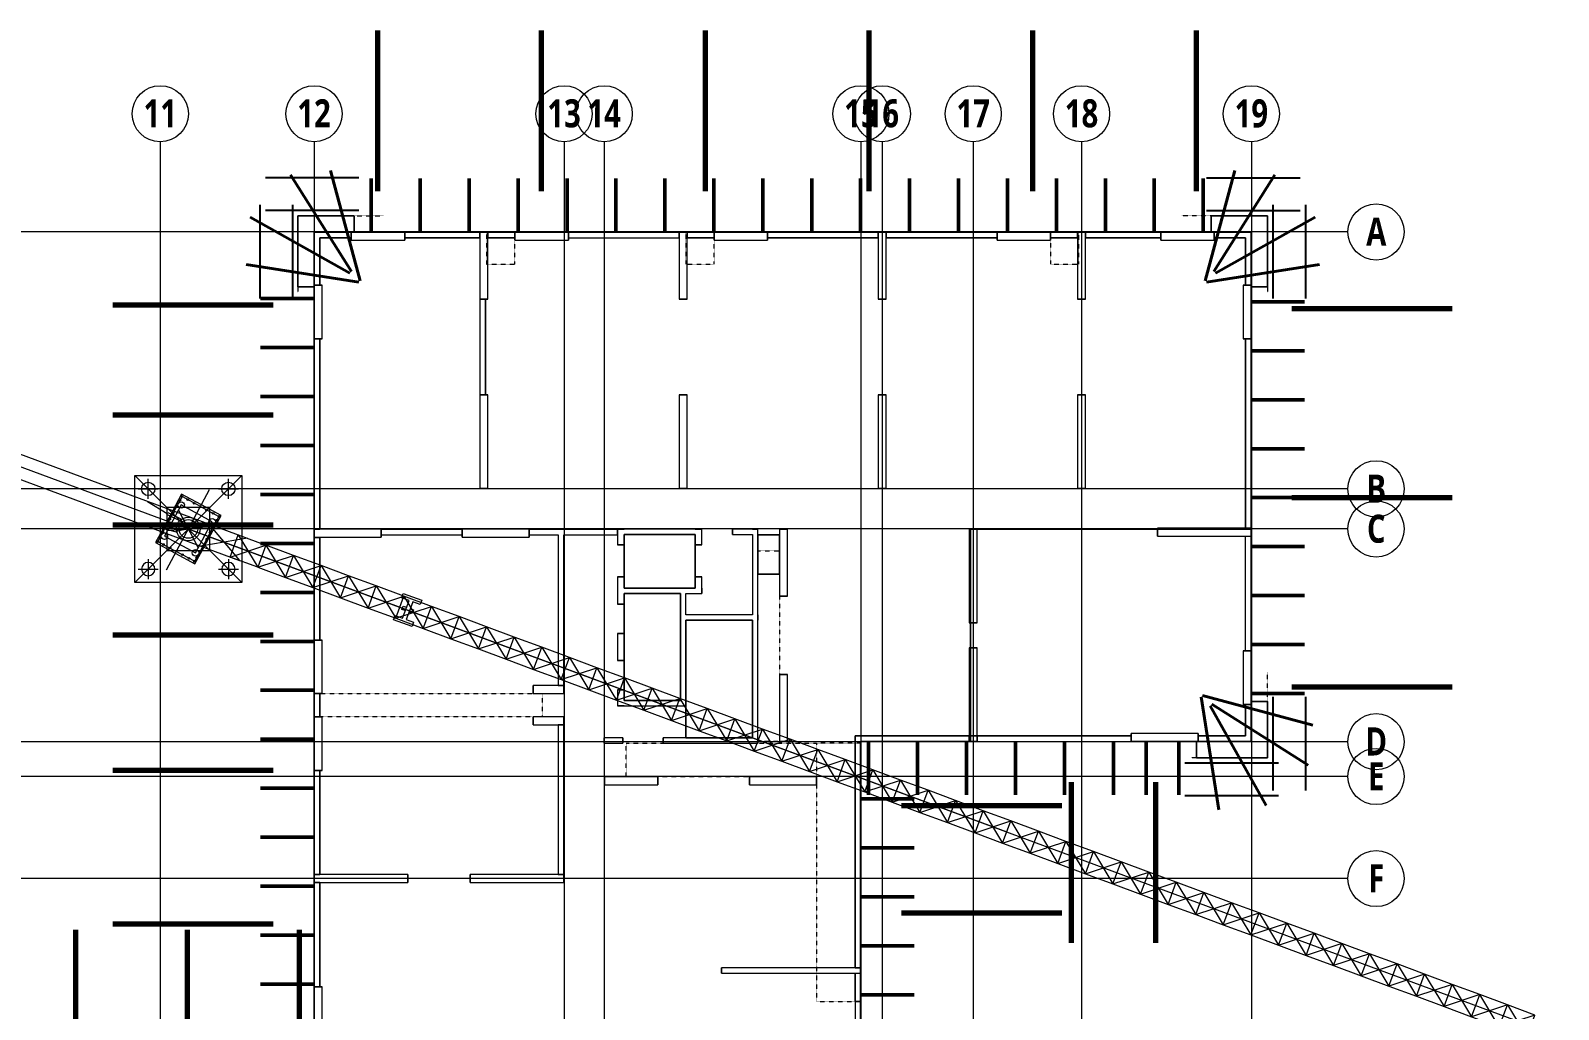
# Model space of a CAD drawing. Header units: millimetres. Extents: x -41779 to 122129, y -6962 to 59838.
# Drawn here: x 27333 to 84466, y 22826 to 59406 of the extents above; entities that cross this region are included whole.
import ezdxf

# ---------------------------------------------------------------- set-up
doc = ezdxf.new("R2010")
doc.units = ezdxf.units.MM
doc.linetypes.add('Dash', pattern=[6.35, 3.175, -3.175])
doc.linetypes.add('Grid Line', pattern=[10, 8, -1, 0, -1])
for name, color, linetype, lineweight in [('10-NR-Text', 4, 'Continuous', 5), ('A-DETL', 90, 'Continuous', 5), ('A-DETL-HDLN', 90, 'Dash', 5), ('A-FLOR', 192, 'Continuous', 5), ('A-WALL', 113, 'Continuous', 15), ('kp1', 215, 'Continuous', 15), ('S-BEAM', 12, 'Continuous', 15), ('S-GRID', 1, 'Continuous', 5), ('S-GRID-IDEN', 1, 'Continuous', 9), ('Site Planning 180317_dwg', 8, 'Continuous', 5), ('VATLIEU', 32, 'Continuous', 13)]:
    doc.layers.add(name, color=color, linetype=linetype, lineweight=lineweight)
doc.styles.add('Roboto_B', font='Roboto-Bold.ttf', dxfattribs={"width": 0.8, "height": 1050})

# ---------------------------------------------------------------- blocks, each defined once
blk = doc.blocks.new('BMS-SUPPER STRUCTURE_180317_rvt-1-Level 2 -  I120')
at = {"layer": 'A-FLOR', "color": 9}
for p, q in [((37333, 49831), (37333, 52481)), ((37333, 52481), (39433, 52481)), ((39433, 52481), (39433, 51871)), ((71483, 51871), (71483, 52481)), ((71483, 52481), (73583, 52481)), ((73583, 52481), (73583, 49831)), ((37943, 49891), (37943, 51871)), ((37943, 51871), (39323, 51871)), ((37943, 49891), (37943, 51871)), ((37943, 51871), (39323, 51871)), ((39323, 51871), (41323, 51871)), ((39433, 51871), (39323, 51871)), ((39323, 51871), (39433, 51871)), ((41323, 51871), (44133, 51871)), ((44133, 51871), (44433, 51871)), ((44433, 51871), (45443, 51871)), ((45443, 51871), (47443, 51871)), ((47443, 51871), (51583, 51871)), ((51583, 51871), (51883, 51871)), ((51883, 51871), (52893, 51871)), ((52893, 51871), (54893, 51871)), ((54893, 51871), (59033, 51871)), ((59033, 51871), (59333, 51871)), ((59333, 51871), (63473, 51871)), ((63473, 51871), (65473, 51871)), ((65473, 51871), (66483, 51871)), ((66483, 51871), (66783, 51871)), ((66783, 51871), (69593, 51871)), ((69593, 51871), (71593, 51871)), ((71593, 51871), (71483, 51871)), ((71483, 51871), (71593, 51871)), ((71593, 51871), (72973, 51871)), ((71593, 51871), (72973, 51871)), ((72973, 51871), (72973, 49891)), ((72973, 51871), (72973, 49891)), ((37943, 49831), (37333, 49831)), ((37943, 47891), (37943, 49891)), ((37943, 49891), (37943, 49831)), ((37943, 49831), (37943, 49891)), ((72973, 49891), (72973, 47891)), ((72973, 49831), (72973, 49891)), ((72973, 49891), (72973, 49831)), ((73583, 49831), (72973, 49831)), ((37943, 40771), (37943, 47891)), ((72973, 47891), (72973, 40816)), ((37943, 40471), (37943, 40771)), ((49533, 40571), (49533, 40191)), ((52183, 40571), (49533, 40571)), ((52183, 40191), (52183, 40571)), ((62733, 40771), (62478, 40771)), ((62478, 40771), (62478, 37271)), ((62478, 40771), (62733, 40771)), ((62478, 37271), (62478, 40771)), ((69473, 40771), (62733, 40771)), ((62733, 40771), (69473, 40771)), ((72973, 40771), (69473, 40771)), ((69473, 40771), (72973, 40771)), ((72973, 40816), (72973, 40771)), ((72973, 40771), (72973, 40516)), ((37943, 40458), (37943, 40471)), ((37943, 36626), (37943, 40458)), ((49533, 40191), (49533, 38991)), ((52183, 38991), (52183, 40191)), ((55343, 40561), (54533, 40561)), ((54533, 40561), (54533, 39091)), ((55343, 39091), (55343, 40561)), ((72973, 40516), (72973, 36221)), ((49533, 38991), (49533, 38571)), ((52183, 38571), (52183, 38991)), ((54533, 39091), (55343, 39091)), ((49533, 38571), (52183, 38571)), ((51633, 38371), (49533, 38371)), ((49533, 38371), (49533, 37971)), ((51633, 34371), (51633, 38371)), ((49533, 37971), (49533, 36871)), ((51833, 37371), (51833, 34171)), ((54333, 37371), (51833, 37371)), ((54333, 32971), (54333, 37371)), ((62478, 37271), (62478, 36341)), ((62478, 36341), (62478, 37271)), ((37943, 34626), (37943, 36626)), ((49533, 36871), (49533, 35871)), ((62478, 36341), (62478, 33051)), ((62478, 33051), (62478, 36341)), ((72973, 36221), (72973, 34331)), ((49533, 35871), (49533, 34771)), ((37943, 33756), (37943, 34626)), ((49533, 34771), (49533, 34371)), ((49533, 34371), (51633, 34371)), ((72973, 34221), (72973, 34331)), ((72973, 34331), (73583, 34331)), ((72973, 34331), (72973, 34221)), ((72973, 34331), (72973, 34221)), ((73583, 34331), (73583, 32231)), ((37943, 31756), (37943, 33756)), ((51833, 34171), (51833, 32971)), ((72763, 34221), (72763, 33051)), ((72973, 32841), (72973, 34221)), ((72973, 34221), (72973, 32841)), ((51833, 32971), (54333, 32971)), ((62433, 32841), (58373, 32841)), ((58373, 32841), (58373, 24386)), ((62478, 32841), (62433, 32841)), ((62478, 33051), (62478, 32841)), ((62733, 33051), (62478, 33051)), ((68493, 33051), (62733, 33051)), ((70933, 32841), (68493, 32841)), ((70933, 32231), (70933, 32841)), ((70993, 32841), (70933, 32841)), ((72763, 33051), (70993, 33051)), ((70993, 32841), (72973, 32841)), ((72973, 32841), (70993, 32841)), ((73583, 32231), (70933, 32231)), ((37943, 27866), (37943, 31756)), ((37943, 27566), (37943, 27866)), ((37943, 23676), (37943, 27566)), ((58373, 24386), (58373, 24176)), ((58373, 24176), (58373, 23121)), ((37943, 21676), (37943, 23676)), ((58373, 23121), (58373, 21121))]:
    blk.add_line(p, q, dxfattribs=at)
at = {"layer": 'A-FLOR', "color": 55}
for p, q in [((39433, 52481), (37333, 52481)), ((37333, 52481), (37333, 49831)), ((39433, 51871), (39433, 52481)), ((73583, 52481), (71483, 52481)), ((71483, 52481), (71483, 51871)), ((73583, 49831), (73583, 52481)), ((39323, 51871), (37943, 51871)), ((37943, 51871), (37943, 49891)), ((44133, 51871), (41323, 51871)), ((45443, 51871), (44433, 51871)), ((51583, 51871), (47443, 51871)), ((52893, 51871), (51883, 51871)), ((59033, 51871), (54893, 51871)), ((63473, 51871), (59333, 51871)), ((66483, 51871), (65473, 51871)), ((69593, 51871), (66783, 51871)), ((72973, 51871), (71593, 51871)), ((72973, 49891), (72973, 51871)), ((37333, 49831), (37943, 49831)), ((72973, 49831), (73583, 49831)), ((37943, 47891), (37943, 40771)), ((72973, 40816), (72973, 47891)), ((62733, 40771), (69473, 40771)), ((69473, 40771), (62733, 40771)), ((37943, 40471), (37943, 36626)), ((49533, 38991), (49533, 40191)), ((52183, 40191), (52183, 38991)), ((54533, 40561), (55343, 40561)), ((72973, 36221), (72973, 40516)), ((55343, 39091), (54533, 39091)), ((49533, 36871), (49533, 37971)), ((62478, 36341), (62478, 37271)), ((62478, 37271), (62478, 36341)), ((49533, 34771), (49533, 35871)), ((37943, 34626), (37943, 33756)), ((73583, 34331), (72973, 34331)), ((73583, 32231), (73583, 34331)), ((51833, 32971), (51833, 34171)), ((72763, 33051), (72763, 34221)), ((58373, 24386), (58373, 32841)), ((58373, 32841), (62433, 32841)), ((62733, 33051), (68493, 33051)), ((70933, 32841), (70933, 32231)), ((70993, 33051), (72763, 33051)), ((70933, 32231), (73583, 32231)), ((37943, 31756), (37943, 27866)), ((37943, 27566), (37943, 23676)), ((58373, 23121), (58373, 24176))]:
    blk.add_line(p, q, dxfattribs=at)
at = {"layer": 'A-FLOR', "color": 50}
for p, q in [((39323, 51871), (37943, 51871)), ((37943, 51871), (37943, 49891)), ((72973, 51871), (71593, 51871)), ((72973, 49891), (72973, 51871)), ((72973, 34221), (72763, 34221)), ((68493, 32841), (68493, 33051)), ((70933, 32841), (70993, 32841)), ((70993, 32841), (70933, 32841)), ((70993, 33051), (70993, 32841))]:
    blk.add_line(p, q, dxfattribs=at)
at = {"layer": 'A-FLOR', "color": 43}
for p, q in [((41323, 51871), (39323, 51871)), ((44433, 51871), (44133, 51871)), ((47443, 51871), (45443, 51871)), ((51883, 51871), (51583, 51871)), ((54893, 51871), (52893, 51871)), ((59333, 51871), (59033, 51871)), ((65473, 51871), (63473, 51871)), ((66783, 51871), (66483, 51871)), ((71593, 51871), (69593, 51871)), ((37943, 49891), (37943, 47891)), ((72973, 47891), (72973, 49891)), ((37943, 40771), (37943, 40471)), ((49533, 40571), (52183, 40571)), ((49533, 40191), (49533, 40571)), ((52183, 40571), (52183, 40191)), ((62478, 37271), (62478, 40771)), ((62478, 40771), (62733, 40771)), ((62733, 40771), (62478, 40771)), ((62478, 40771), (62478, 37271)), ((69473, 40771), (72973, 40771)), ((72973, 40771), (69473, 40771)), ((72973, 40771), (72973, 40816)), ((72973, 40516), (72973, 40771)), ((54533, 39091), (54533, 40561)), ((55343, 40561), (55343, 39091)), ((49533, 38571), (49533, 38991)), ((52183, 38991), (52183, 38571)), ((52183, 38571), (49533, 38571)), ((49533, 37971), (49533, 38371)), ((49533, 38371), (51633, 38371)), ((51633, 38371), (51633, 34371)), ((51833, 37371), (54333, 37371)), ((51833, 34171), (51833, 37371)), ((54333, 37371), (54333, 32971)), ((37943, 36626), (37943, 34626)), ((49533, 35871), (49533, 36871)), ((62478, 32841), (62478, 36341)), ((62478, 36341), (62478, 33051)), ((72973, 34221), (72973, 36221)), ((49533, 34371), (49533, 34771)), ((51633, 34371), (49533, 34371)), ((37943, 33756), (37943, 31756)), ((72763, 34221), (72973, 34221)), ((54333, 32971), (51833, 32971)), ((62433, 32841), (62478, 32841)), ((62478, 33051), (62733, 33051)), ((68493, 33051), (68493, 32841)), ((68493, 32841), (70993, 32841)), ((70993, 32841), (70993, 33051)), ((37943, 27866), (37943, 27566)), ((58373, 24176), (58373, 24386)), ((37943, 23676), (37943, 21676)), ((58373, 21121), (58373, 23121))]:
    blk.add_line(p, q, dxfattribs=at)
at = {"layer": 'A-WALL', "color": 8, "lineweight": 18}
for p, q in [((41323, 51871), (39323, 51871)), ((39323, 51871), (39323, 51571)), ((39323, 51571), (41323, 51571)), ((41323, 51571), (41323, 51871)), ((44433, 51871), (44133, 51871)), ((44133, 51871), (44133, 49371)), ((44433, 49371), (44433, 51871)), ((47443, 51871), (45443, 51871)), ((45443, 51871), (45443, 51571)), ((45443, 51571), (47443, 51571)), ((47443, 51571), (47443, 51871)), ((51883, 51871), (51583, 51871)), ((51583, 51871), (51583, 49371)), ((51883, 49371), (51883, 51871)), ((54893, 51871), (52893, 51871)), ((52893, 51871), (52893, 51571)), ((52893, 51571), (54893, 51571)), ((54893, 51571), (54893, 51871)), ((59333, 51871), (59033, 51871)), ((59033, 51871), (59033, 49371)), ((59333, 49371), (59333, 51871)), ((65473, 51871), (63473, 51871)), ((63473, 51871), (63473, 51571)), ((63473, 51571), (65473, 51571)), ((65473, 51571), (65473, 51871)), ((66783, 51871), (66483, 51871)), ((66483, 51871), (66483, 49371)), ((66783, 49371), (66783, 51871)), ((71593, 51871), (69593, 51871)), ((69593, 51871), (69593, 51571)), ((69593, 51571), (71593, 51571)), ((71593, 51571), (71593, 51871)), ((38243, 49891), (37943, 49891)), ((37943, 49891), (37943, 47891)), ((38243, 47891), (38243, 49891)), ((72673, 49891), (72673, 47891)), ((72973, 49891), (72673, 49891)), ((72973, 47891), (72973, 49891)), ((44133, 49371), (44433, 49371)), ((51583, 49371), (51883, 49371)), ((59033, 49371), (59333, 49371)), ((66483, 49371), (66783, 49371)), ((37943, 47891), (38243, 47891)), ((72673, 47891), (72973, 47891)), ((44433, 45791), (44133, 45791)), ((44133, 45791), (44133, 42291)), ((44433, 42291), (44433, 45791)), ((51883, 45791), (51583, 45791)), ((51583, 45791), (51583, 42291)), ((51883, 42291), (51883, 45791)), ((59333, 45791), (59033, 45791)), ((59033, 45791), (59033, 42291)), ((59333, 42291), (59333, 45791)), ((66783, 45791), (66483, 45791)), ((66483, 45791), (66483, 42291)), ((66783, 42291), (66783, 45791)), ((44133, 42291), (44433, 42291)), ((51583, 42291), (51883, 42291)), ((59033, 42291), (59333, 42291)), ((66483, 42291), (66783, 42291)), ((40443, 40771), (37943, 40771)), ((37943, 40771), (37943, 40471)), ((40443, 40471), (40443, 40771)), ((45973, 40771), (43473, 40771)), ((43473, 40771), (43473, 40471)), ((45973, 40471), (45973, 40771)), ((49533, 40771), (49283, 40771)), ((49283, 40771), (49283, 40191)), ((52183, 40771), (49533, 40771)), ((49533, 40571), (52183, 40571)), ((49533, 40191), (49533, 40571)), ((52433, 40771), (52183, 40771)), ((52183, 40571), (52183, 40191)), ((52433, 40191), (52433, 40771)), ((54333, 40771), (53583, 40771)), ((53583, 40771), (53583, 40571)), ((53583, 40571), (54333, 40571)), ((54533, 40771), (54333, 40771)), ((54333, 40571), (54333, 37571)), ((54533, 37571), (54533, 40771)), ((55643, 40771), (55343, 40771)), ((55343, 40771), (55343, 38271)), ((55643, 38271), (55643, 40771)), ((62733, 40771), (62433, 40771)), ((62433, 40771), (62433, 37271)), ((62733, 37271), (62733, 40771)), ((72973, 40816), (69473, 40816)), ((69473, 40816), (69473, 40516)), ((72973, 40516), (72973, 40816)), ((37943, 40471), (40443, 40471)), ((43473, 40471), (45973, 40471)), ((49283, 40191), (49533, 40191)), ((52183, 40191), (52433, 40191)), ((69473, 40516), (72973, 40516)), ((49533, 38991), (49283, 38991)), ((49283, 38991), (49283, 37971)), ((49533, 38571), (49533, 38991)), ((52433, 38991), (52183, 38991)), ((52183, 38991), (52183, 38571)), ((52433, 38571), (52433, 38991)), ((52183, 38571), (49533, 38571)), ((49533, 38371), (51633, 38371)), ((49533, 37971), (49533, 38371)), ((51633, 38371), (51633, 34371)), ((51833, 38371), (52433, 38371)), ((51833, 37571), (51833, 38371)), ((52433, 38371), (52433, 38571)), ((49283, 37971), (49533, 37971)), ((55343, 38271), (55643, 38271)), ((54333, 37571), (51833, 37571)), ((51833, 37371), (54333, 37371)), ((51833, 34371), (51833, 37371)), ((54333, 37371), (54333, 32971)), ((54533, 37371), (54533, 37571)), ((54533, 32971), (54533, 37371)), ((62433, 37271), (62733, 37271)), ((38243, 36626), (37943, 36626)), ((37943, 36626), (37943, 34626)), ((38243, 34626), (38243, 36626)), ((49533, 36871), (49283, 36871)), ((49283, 36871), (49283, 35871)), ((49533, 35871), (49533, 36871)), ((62733, 36341), (62433, 36341)), ((62433, 36341), (62433, 32841)), ((62733, 32841), (62733, 36341)), ((72673, 36221), (72673, 34221)), ((72973, 36221), (72673, 36221)), ((72973, 34221), (72973, 36221)), ((49283, 35871), (49533, 35871)), ((47273, 34926), (46133, 34926)), ((46133, 34926), (46133, 34626)), ((47273, 34626), (47273, 34926)), ((55643, 35341), (55343, 35341)), ((55343, 35341), (55343, 32841)), ((55643, 32841), (55643, 35341)), ((37943, 34626), (38243, 34626)), ((46133, 34626), (47273, 34626)), ((49533, 34771), (49283, 34771)), ((49283, 34771), (49283, 34171)), ((49533, 34371), (49533, 34771)), ((51633, 34371), (49533, 34371)), ((51833, 34171), (51833, 34371)), ((38243, 33756), (37943, 33756)), ((37943, 33756), (37943, 31756)), ((38243, 31756), (38243, 33756)), ((47273, 33756), (46133, 33756)), ((46133, 33756), (46133, 33456)), ((47273, 33456), (47273, 33756)), ((49283, 34171), (49533, 34171)), ((49533, 34171), (51833, 34171)), ((72673, 34221), (72973, 34221)), ((46133, 33456), (47273, 33456)), ((70993, 33141), (68493, 33141)), ((68493, 33141), (68493, 32841)), ((70993, 32841), (70993, 33141)), ((49478, 32971), (48783, 32971)), ((48783, 32971), (48783, 32771)), ((48783, 32771), (49478, 32771)), ((49478, 32771), (49478, 32971)), ((54333, 32971), (50983, 32971)), ((50983, 32971), (50983, 32771)), ((50983, 32771), (54533, 32771)), ((54533, 32771), (54533, 32971)), ((55343, 32841), (55643, 32841)), ((62433, 32841), (62733, 32841)), ((68493, 32841), (70993, 32841)), ((37943, 31756), (38243, 31756)), ((50793, 31521), (48793, 31521)), ((48793, 31521), (48793, 31221)), ((50793, 31221), (50793, 31521)), ((56723, 31521), (54223, 31521)), ((54223, 31521), (54223, 31221)), ((56723, 31221), (56723, 31521)), ((48793, 31221), (50793, 31221)), ((54223, 31221), (56723, 31221)), ((41443, 27866), (37943, 27866)), ((37943, 27866), (37943, 27566)), ((37943, 27566), (41443, 27566)), ((41443, 27566), (41443, 27866)), ((47273, 27866), (43773, 27866)), ((43773, 27866), (43773, 27566)), ((43773, 27566), (47273, 27566)), ((47273, 27566), (47273, 27866)), ((58373, 24386), (53173, 24386)), ((53173, 24386), (53173, 24176)), ((53173, 24176), (58373, 24176)), ((58373, 24176), (58373, 24386)), ((38243, 23676), (37943, 23676)), ((37943, 23676), (37943, 21676)), ((38243, 21676), (38243, 23676)), ((58163, 23121), (58163, 21121)), ((58373, 23121), (58163, 23121)), ((58373, 21121), (58373, 23121))]:
    blk.add_line(p, q, dxfattribs=at)
at = {"layer": 'A-WALL', "color": 253, "lineweight": 13}
for p, q in [((39323, 51571), (39323, 51871)), ((41323, 51871), (39323, 51871)), ((39323, 51571), (41323, 51571)), ((41323, 51871), (41323, 51571)), ((44133, 51871), (44433, 51871)), ((44133, 51871), (44133, 49371)), ((44433, 49371), (44433, 51871)), ((45443, 51571), (45443, 51871)), ((47443, 51871), (45443, 51871)), ((45443, 51571), (47443, 51571)), ((47443, 51871), (47443, 51571)), ((51583, 51871), (51883, 51871)), ((51583, 51871), (51583, 49371)), ((51883, 49371), (51883, 51871)), ((52893, 51571), (52893, 51871)), ((54893, 51871), (52893, 51871)), ((52893, 51571), (54893, 51571)), ((54893, 51871), (54893, 51571)), ((59033, 51871), (59333, 51871)), ((59033, 51871), (59033, 49371)), ((59333, 49371), (59333, 51871)), ((63473, 51571), (63473, 51871)), ((65473, 51871), (63473, 51871)), ((63473, 51571), (65473, 51571)), ((65473, 51871), (65473, 51571)), ((66483, 51871), (66783, 51871)), ((66483, 51871), (66483, 49371)), ((66783, 49371), (66783, 51871)), ((69593, 51571), (69593, 51871)), ((71593, 51871), (69593, 51871)), ((69593, 51571), (71593, 51571)), ((71593, 51871), (71593, 51571)), ((37943, 49891), (38243, 49891)), ((37943, 49891), (37943, 47891)), ((38243, 47891), (38243, 49891)), ((72673, 49891), (72673, 47891)), ((72673, 49891), (72973, 49891)), ((72973, 47891), (72973, 49891)), ((44433, 49371), (44133, 49371)), ((51883, 49371), (51583, 49371)), ((59333, 49371), (59033, 49371)), ((66783, 49371), (66483, 49371)), ((38243, 47891), (37943, 47891)), ((72973, 47891), (72673, 47891)), ((44133, 45791), (44433, 45791)), ((44133, 45791), (44133, 42291)), ((44433, 42291), (44433, 45791)), ((51583, 45791), (51883, 45791)), ((51583, 45791), (51583, 42291)), ((51883, 42291), (51883, 45791)), ((59033, 45791), (59333, 45791)), ((59033, 45791), (59033, 42291)), ((59333, 42291), (59333, 45791)), ((66483, 45791), (66783, 45791)), ((66483, 45791), (66483, 42291)), ((66783, 42291), (66783, 45791)), ((44433, 42291), (44133, 42291)), ((51883, 42291), (51583, 42291)), ((59333, 42291), (59033, 42291)), ((66783, 42291), (66483, 42291)), ((37943, 40471), (37943, 40771)), ((40443, 40771), (37943, 40771)), ((40443, 40771), (40443, 40471)), ((43473, 40471), (43473, 40771)), ((45973, 40771), (43473, 40771)), ((45973, 40771), (45973, 40471)), ((49283, 40771), (49533, 40771)), ((49283, 40771), (49283, 40191)), ((52183, 40771), (49533, 40771)), ((49533, 40571), (52183, 40571)), ((49533, 40191), (49533, 40571)), ((52183, 40771), (52433, 40771)), ((52183, 40571), (52183, 40191)), ((52433, 40191), (52433, 40771)), ((54333, 40771), (53583, 40771)), ((53583, 40571), (53583, 40771)), ((53583, 40571), (54333, 40571)), ((54333, 40771), (54533, 40771)), ((54333, 40571), (54333, 37571)), ((54533, 37571), (54533, 40771)), ((55343, 40771), (55643, 40771)), ((55343, 40771), (55343, 38271)), ((55643, 38271), (55643, 40771)), ((62433, 40771), (62733, 40771)), ((62433, 40771), (62433, 37271)), ((62733, 37271), (62733, 40771)), ((69473, 40516), (69473, 40816)), ((72973, 40816), (69473, 40816)), ((72973, 40816), (72973, 40516)), ((37943, 40471), (40443, 40471)), ((43473, 40471), (45973, 40471)), ((49533, 40191), (49283, 40191)), ((52433, 40191), (52183, 40191)), ((69473, 40516), (72973, 40516)), ((49283, 38991), (49533, 38991)), ((49283, 38991), (49283, 37971)), ((49533, 38571), (49533, 38991)), ((52183, 38991), (52433, 38991)), ((52183, 38991), (52183, 38571)), ((52433, 38571), (52433, 38991)), ((52183, 38571), (49533, 38571)), ((49533, 38371), (51633, 38371)), ((49533, 37971), (49533, 38371)), ((51633, 38371), (51633, 34371)), ((51833, 38371), (52433, 38371)), ((51833, 37571), (51833, 38371)), ((52433, 38571), (52433, 38371)), ((49533, 37971), (49283, 37971)), ((55643, 38271), (55343, 38271)), ((54333, 37571), (51833, 37571)), ((51833, 37371), (54333, 37371)), ((51833, 34371), (51833, 37371)), ((54333, 37371), (54333, 32971)), ((54533, 37571), (54533, 37371)), ((54533, 32971), (54533, 37371)), ((62733, 37271), (62433, 37271)), ((37943, 36626), (38243, 36626)), ((37943, 36626), (37943, 34626)), ((38243, 34626), (38243, 36626)), ((49283, 36871), (49533, 36871)), ((49283, 36871), (49283, 35871)), ((49533, 35871), (49533, 36871)), ((62433, 36341), (62733, 36341)), ((62433, 36341), (62433, 32841)), ((62733, 32841), (62733, 36341)), ((72673, 36221), (72673, 34221)), ((72673, 36221), (72973, 36221)), ((72973, 34221), (72973, 36221)), ((49533, 35871), (49283, 35871)), ((46133, 34626), (46133, 34926)), ((47273, 34926), (46133, 34926)), ((47273, 34926), (47273, 34626)), ((55343, 35341), (55643, 35341)), ((55343, 35341), (55343, 32841)), ((55643, 32841), (55643, 35341)), ((38243, 34626), (37943, 34626)), ((46133, 34626), (47273, 34626)), ((49283, 34771), (49533, 34771)), ((49283, 34771), (49283, 34171)), ((49533, 34371), (49533, 34771)), ((51633, 34371), (49533, 34371)), ((51833, 34371), (51833, 34171)), ((37943, 33756), (38243, 33756)), ((37943, 33756), (37943, 31756)), ((38243, 31756), (38243, 33756)), ((46133, 33456), (46133, 33756)), ((47273, 33756), (46133, 33756)), ((47273, 33756), (47273, 33456)), ((49533, 34171), (49283, 34171)), ((49533, 34171), (51833, 34171)), ((72973, 34221), (72673, 34221)), ((46133, 33456), (47273, 33456)), ((70993, 33141), (68493, 33141)), ((68493, 32841), (68493, 33141)), ((70993, 33141), (70993, 32841)), ((49478, 32971), (48783, 32971)), ((48783, 32771), (48783, 32971)), ((48783, 32771), (49478, 32771)), ((49478, 32971), (49478, 32771)), ((54333, 32971), (50983, 32971)), ((50983, 32771), (50983, 32971)), ((50983, 32771), (54533, 32771)), ((54533, 32971), (54533, 32771)), ((55643, 32841), (55343, 32841)), ((62733, 32841), (62433, 32841)), ((68493, 32841), (70993, 32841)), ((38243, 31756), (37943, 31756)), ((48793, 31221), (48793, 31521)), ((50793, 31521), (48793, 31521)), ((50793, 31521), (50793, 31221)), ((54223, 31221), (54223, 31521)), ((56723, 31521), (54223, 31521)), ((56723, 31521), (56723, 31221)), ((48793, 31221), (50793, 31221)), ((54223, 31221), (56723, 31221)), ((37943, 27566), (37943, 27866)), ((41443, 27866), (37943, 27866)), ((37943, 27566), (41443, 27566)), ((41443, 27866), (41443, 27566)), ((43773, 27566), (43773, 27866)), ((47273, 27866), (43773, 27866)), ((43773, 27566), (47273, 27566)), ((47273, 27866), (47273, 27566)), ((58373, 24386), (53173, 24386)), ((53173, 24176), (53173, 24386)), ((53173, 24176), (58373, 24176)), ((58373, 24386), (58373, 24176)), ((37943, 23676), (38243, 23676)), ((37943, 23676), (37943, 21676)), ((38243, 21676), (38243, 23676)), ((58163, 23121), (58163, 21121)), ((58163, 23121), (58373, 23121)), ((58373, 21121), (58373, 23121))]:
    blk.add_line(p, q, dxfattribs=at)
at = {"layer": 'S-BEAM', "color": 135, "lineweight": 13}
for p, q in [((38153, 51871), (37943, 51871)), ((37943, 51871), (37943, 49891)), ((39323, 51871), (38153, 51871)), ((38153, 49891), (38153, 51661)), ((38153, 51661), (39323, 51661)), ((44133, 51871), (41323, 51871)), ((41323, 51661), (44133, 51661)), ((45443, 51871), (44433, 51871)), ((44433, 51661), (45443, 51661)), ((51583, 51871), (47443, 51871)), ((47443, 51661), (51583, 51661)), ((52893, 51871), (51883, 51871)), ((51883, 51661), (52893, 51661)), ((59033, 51871), (54893, 51871)), ((54893, 51661), (59033, 51661)), ((63473, 51871), (59333, 51871)), ((59333, 51661), (63473, 51661)), ((66483, 51871), (65473, 51871)), ((65473, 51661), (66483, 51661)), ((69593, 51871), (66783, 51871)), ((66783, 51661), (69593, 51661)), ((72973, 51871), (71593, 51871)), ((71593, 51661), (72763, 51661)), ((72763, 51661), (72763, 49891)), ((72973, 51661), (72973, 51871)), ((72973, 49891), (72973, 51661)), ((44133, 49371), (44133, 45791)), ((44343, 45791), (44343, 49371)), ((37943, 47891), (37943, 40771)), ((38153, 40771), (38153, 47891)), ((72763, 47891), (72763, 40816)), ((72973, 40816), (72973, 47891)), ((43473, 40771), (40443, 40771)), ((49283, 40771), (45973, 40771)), ((37943, 40458), (38153, 40458)), ((37943, 40458), (37943, 36626)), ((38153, 36626), (38153, 40458)), ((40443, 40561), (43473, 40561)), ((45973, 40561), (47063, 40561)), ((47063, 40561), (47063, 34926)), ((47273, 34926), (47273, 40561)), ((47273, 40561), (49283, 40561)), ((37943, 34626), (37943, 33756)), ((38153, 33756), (38153, 34626)), ((72763, 34221), (72763, 33051)), ((72973, 33051), (72973, 34221)), ((47063, 33456), (47063, 27866)), ((47273, 27866), (47273, 33456)), ((58163, 33051), (58163, 32841)), ((62433, 33051), (58163, 33051)), ((58163, 32841), (58163, 24386)), ((58373, 32841), (62433, 32841)), ((58373, 24386), (58373, 32841)), ((68493, 33051), (62733, 33051)), ((62733, 32841), (68493, 32841)), ((72763, 33051), (70993, 33051)), ((70993, 32841), (72973, 32841)), ((72973, 32841), (72973, 33051)), ((37943, 31756), (37943, 27866)), ((38153, 27866), (38153, 31756)), ((37943, 27566), (37943, 23676)), ((38153, 23676), (38153, 27566)), ((58163, 24176), (58163, 23121)), ((58373, 23121), (58373, 24176))]:
    blk.add_line(p, q, dxfattribs=at)
at = {"layer": 'S-BEAM', "color": 10, "lineweight": 13}
for p, q in [((37943, 51871), (37943, 49891)), ((37943, 51871), (38153, 51871)), ((39323, 51871), (38153, 51871)), ((39323, 51661), (39323, 51871)), ((41323, 51871), (41323, 51661)), ((44133, 51871), (44133, 51661)), ((44433, 51661), (44433, 51871)), ((45443, 51661), (45443, 51871)), ((51583, 51871), (51583, 51661)), ((51883, 51661), (51883, 51871)), ((52893, 51661), (52893, 51871)), ((59033, 51871), (59033, 51661)), ((59333, 51661), (59333, 51871)), ((65473, 51871), (65473, 51661)), ((66483, 51871), (66483, 51661)), ((66783, 51661), (66783, 51871)), ((69593, 51661), (69593, 51871)), ((71593, 51871), (71593, 51661)), ((72973, 51871), (71593, 51871)), ((72973, 51871), (72973, 51661)), ((72973, 49891), (72973, 51661)), ((37943, 49891), (38153, 49891)), ((72763, 49891), (72973, 49891)), ((44343, 49371), (44133, 49371)), ((44133, 45791), (44343, 45791)), ((40443, 40771), (40443, 40561)), ((43473, 40561), (43473, 40771)), ((45973, 40771), (45973, 40561)), ((72763, 40516), (72965, 40516)), ((72965, 40516), (72973, 40516)), ((37943, 36626), (38153, 36626)), ((37943, 34626), (38153, 34626)), ((37943, 33756), (38153, 33756)), ((72973, 34221), (72763, 34221)), ((62433, 33051), (62433, 32841)), ((68493, 32841), (68493, 33051)), ((70993, 33051), (70993, 32841)), ((38153, 31756), (37943, 31756)), ((38153, 27866), (37943, 27866)), ((37943, 27566), (38153, 27566)), ((47273, 27866), (47063, 27866)), ((58163, 24176), (58373, 24176)), ((37943, 23676), (38153, 23676)), ((58163, 23121), (58373, 23121))]:
    blk.add_line(p, q, dxfattribs=at)
at = {"layer": 'S-BEAM', "color": 254, "lineweight": 13}
for p, q in [((38153, 51661), (38153, 49891)), ((39323, 51661), (38153, 51661)), ((44133, 51871), (41323, 51871)), ((44133, 51661), (41323, 51661)), ((45443, 51871), (44433, 51871)), ((45443, 51661), (44433, 51661)), ((47443, 51871), (47443, 51661)), ((47443, 51871), (51583, 51871)), ((47443, 51661), (51583, 51661)), ((52893, 51871), (51883, 51871)), ((52893, 51661), (51883, 51661)), ((54893, 51871), (54893, 51661)), ((59033, 51871), (54893, 51871)), ((59033, 51661), (54893, 51661)), ((63473, 51871), (59333, 51871)), ((63473, 51661), (59333, 51661)), ((63473, 51661), (63473, 51871)), ((66483, 51871), (65473, 51871)), ((66483, 51661), (65473, 51661)), ((69593, 51871), (66783, 51871)), ((69593, 51661), (66783, 51661)), ((72763, 51661), (71593, 51661)), ((72763, 49891), (72763, 51661)), ((44133, 49371), (44133, 45791)), ((44343, 49371), (44343, 45791)), ((38153, 47891), (37943, 47891)), ((37943, 47891), (37943, 40771)), ((38153, 47891), (38153, 40771)), ((72973, 47891), (72763, 47891)), ((72763, 40816), (72763, 47891)), ((72973, 40816), (72973, 47891)), ((38153, 40771), (37943, 40771)), ((40443, 40771), (43473, 40771)), ((45973, 40771), (49283, 40771)), ((49283, 40561), (49283, 40771)), ((72973, 40816), (72763, 40816)), ((38153, 40458), (37943, 40458)), ((37943, 40458), (37943, 36626)), ((38153, 40458), (38153, 36626)), ((40443, 40561), (43473, 40561)), ((45973, 40561), (47063, 40561)), ((47063, 40561), (47063, 34926)), ((47273, 40561), (47273, 34926)), ((47273, 40561), (49283, 40561)), ((72763, 36221), (72763, 40516)), ((72763, 40516), (72965, 40516)), ((72965, 40516), (72973, 40516)), ((72973, 36221), (72973, 40516)), ((72763, 36221), (72973, 36221)), ((72973, 36221), (72763, 36221)), ((47273, 34926), (47063, 34926)), ((37943, 34626), (37943, 33756)), ((38153, 34626), (38153, 33756)), ((72763, 33051), (72763, 34221)), ((72973, 33051), (72973, 34221)), ((47063, 33456), (47063, 27866)), ((47063, 33456), (47273, 33456)), ((47273, 33456), (47273, 27866)), ((58163, 32841), (58163, 33051)), ((58163, 33051), (62433, 33051)), ((58163, 24386), (58163, 32841)), ((58373, 32841), (62433, 32841)), ((58373, 24386), (58373, 32841)), ((62733, 32841), (62733, 33051)), ((62733, 33051), (68493, 33051)), ((70993, 33051), (72763, 33051)), ((70993, 32841), (72973, 32841)), ((72973, 33051), (72973, 32841)), ((37943, 31756), (37943, 27866)), ((38153, 31756), (38153, 27866)), ((37943, 27566), (37943, 23676)), ((38153, 27566), (38153, 23676)), ((58163, 24386), (58373, 24386)), ((58163, 23121), (58163, 24176)), ((58373, 23121), (58373, 24176))]:
    blk.add_line(p, q, dxfattribs=at)
at = {"layer": 'S-BEAM', "color": 253, "lineweight": 13}
for p, q in [((39323, 51871), (39323, 51661)), ((41323, 51661), (41323, 51871)), ((44133, 51661), (44133, 51871)), ((44433, 51871), (44433, 51661)), ((45443, 51871), (45443, 51661)), ((47443, 51661), (47443, 51871)), ((51583, 51661), (51583, 51871)), ((51883, 51871), (51883, 51661)), ((52893, 51871), (52893, 51661)), ((54893, 51661), (54893, 51871)), ((59033, 51661), (59033, 51871)), ((59333, 51871), (59333, 51661)), ((63473, 51871), (63473, 51661)), ((65473, 51661), (65473, 51871)), ((66483, 51661), (66483, 51871)), ((66783, 51871), (66783, 51661)), ((69593, 51871), (69593, 51661)), ((71593, 51661), (71593, 51871)), ((38153, 49891), (37943, 49891)), ((72973, 49891), (72763, 49891)), ((44133, 49371), (44343, 49371)), ((37943, 47891), (38153, 47891)), ((72763, 47891), (72973, 47891)), ((44343, 45791), (44133, 45791)), ((37943, 40771), (38153, 40771)), ((40443, 40561), (40443, 40771)), ((43473, 40771), (43473, 40561)), ((45973, 40561), (45973, 40771)), ((49283, 40771), (49283, 40561)), ((72763, 40816), (72973, 40816)), ((72763, 36221), (72763, 40516)), ((72973, 40516), (72973, 36221)), ((38153, 36626), (37943, 36626)), ((47063, 34926), (47273, 34926)), ((38153, 34626), (37943, 34626)), ((38153, 33756), (37943, 33756)), ((72763, 34221), (72973, 34221)), ((47273, 33456), (47063, 33456)), ((62433, 32841), (62433, 33051)), ((62733, 33051), (62733, 32841)), ((62733, 32841), (68493, 32841)), ((68493, 33051), (68493, 32841)), ((70993, 32841), (70993, 33051)), ((37943, 31756), (38153, 31756)), ((37943, 27866), (38153, 27866)), ((38153, 27566), (37943, 27566)), ((47063, 27866), (47273, 27866)), ((58373, 24386), (58163, 24386)), ((58163, 24176), (58373, 24176)), ((38153, 23676), (37943, 23676)), ((58373, 23121), (58163, 23121))]:
    blk.add_line(p, q, dxfattribs=at)
blk = doc.blocks.new('Site Planning 180317_dwg_coc-985133-Level 2 -  I120')
at = {"layer": 'kp1', "color": 7}
for p, q in [((87062, 53568), (87062, 55068)), ((86312, 54318), (87812, 54318))]:
    blk.add_line(p, q, dxfattribs=at)
blk.add_circle((87062, 54318), 500, dxfattribs=at)
blk = doc.blocks.new('Site Planning 180317_dwg_coc-985134-Level 2 -  I120')
at = {"layer": 'kp1', "color": 7}
for p, q in [((87062, 53568), (87062, 55068)), ((86312, 54318), (87812, 54318))]:
    blk.add_line(p, q, dxfattribs=at)
blk.add_circle((87062, 54318), 500, dxfattribs=at)
blk = doc.blocks.new('Site Planning 180317_dwg_MONGCAUTHAP-985135-Level 2 -  I120')
at = {"layer": '10-NR-Text', "color": 131}
blk.add_line((90562, 53818), (86562, 57818), dxfattribs=at)
at = {"layer": '10-NR-Text', "color": 131, "flags": 128}
blk.add_lwpolyline([(86562, 53818), (86562, 57818), (90562, 57818), (90562, 53818), (86562, 53818), (90562, 57818)], dxfattribs=at)
blk.add_lwpolyline([(87762, 55018), (89362, 55018), (89362, 56618), (87762, 56618)], close=True, dxfattribs=at)
at = {"xscale": 0.5, "yscale": 0.5, "zscale": 0.5}
for p in [(43531, 30159), (46531, 30159)]:
    blk.add_blockref('Site Planning 180317_dwg_coc-985133-Level 2 -  I120', p, dxfattribs=at)
at = {"extrusion": (0, 0, -1), "xscale": 0.5, "yscale": 0.5, "zscale": -0.5, "rotation": 180}
for p in [(-43531, 81477), (-46531, 81477)]:
    blk.add_blockref('Site Planning 180317_dwg_coc-985134-Level 2 -  I120', p, dxfattribs=at)
blk = doc.blocks.new('Site Planning 180317_dwg_ff-985136-Level 2 -  I120')
blk.add_blockref('Site Planning 180317_dwg_MONGCAUTHAP-985135-Level 2 -  I120', (5625, 428839))
blk = doc.blocks.new('Site Planning 180317_dwg_TC1-985155-Level 2 -  I120')
at = {"layer": 'VATLIEU', "color": 254}
for p, q in [((1145636, -337445), (1188674, -353366)), ((1156543, -341014), (1157279, -341471)), ((1158850, -340584), (1157237, -343580)), ((1157693, -341341), (1158438, -342742)), ((1156237, -341840), (1157097, -341963)), ((1158855, -341967), (1157275, -342116)), ((1157710, -341911), (1209299, -361003)), ((1158837, -341858), (1159976, -343218)), ((1160281, -342392), (1158531, -342683)), ((1159629, -343091), (1160967, -342647)), ((1160661, -343472), (1161998, -343029)), ((1161693, -343854), (1163030, -343410)), ((1162724, -344236), (1164061, -343792)), ((1163756, -344618), (1165093, -344174)), ((1164788, -344999), (1166125, -344556)), ((1165819, -345381), (1167156, -344937)), ((1166100, -344925), (1166225, -344971)), ((1166851, -345763), (1168188, -345319)), ((1167882, -346145), (1169219, -345701)), ((1168914, -346526), (1170251, -346083)), ((1169946, -346908), (1171283, -346465)), ((1170977, -347290), (1172314, -346846)), ((1172009, -347672), (1173346, -347228)), ((1173041, -348054), (1174378, -347610)), ((1174072, -348435), (1175409, -347992)), ((1175104, -348817), (1176441, -348373)), ((1176135, -349199), (1177472, -348755)), ((1177167, -349581), (1178504, -349137)), ((1178199, -349962), (1179536, -349519)), ((1179230, -350344), (1180567, -349900)), ((1180262, -350726), (1181599, -350282)), ((1181294, -351108), (1182631, -350664)), ((1182325, -351490), (1183662, -351046)), ((1183357, -351871), (1184694, -351428)), ((1184388, -352253), (1185725, -351809)), ((1185420, -352635), (1186757, -352191)), ((1186452, -353017), (1187789, -352573)), ((1187483, -353398), (1188820, -352955)), ((1188515, -353780), (1189852, -353336)), ((1189547, -354162), (1190884, -353718)), ((1190578, -354544), (1191915, -354100)), ((1191610, -354926), (1192947, -354482)), ((1192641, -355307), (1193978, -354864)), ((1193673, -355689), (1195010, -355245)), ((1194705, -356071), (1196042, -355627)), ((1195736, -356453), (1197073, -356009)), ((1196768, -356834), (1198105, -356391)), ((1197800, -357216), (1199137, -356772)), ((1198831, -357598), (1200168, -357154)), ((1200168, -357154), (1200894, -358361)), ((1201200, -357536), (1201926, -358743)), ((1202231, -357918), (1202958, -359125)), ((1203263, -358299), (1203989, -359507)), ((1204294, -358681), (1205021, -359888)), ((1205326, -359062), (1206052, -360270)), ((1207389, -359826), (1208115, -361033))]:
    blk.add_line(p, q, dxfattribs=at)
at = {"layer": 'VATLIEU', "color": 254, "flags": 128}
for points in [[(1160280, -342396), (1145500, -336929), (1145210, -337760), (1159974, -343222)], [(1158518, -341201), (1157829, -340830), (1157752, -340974), (1157002, -342367), (1156924, -342511), (1157613, -342882)], [(1158518, -341201), (1159206, -341572), (1159129, -341716), (1158378, -343109), (1158301, -343252), (1157613, -342882)], [(1157619, -342108), (1158065, -342041), (1157770, -341701)], [(1159935, -342265), (1160967, -342647), (1160661, -343472), (1159629, -343091), (1159935, -342265), (1160661, -343472), (1161693, -343854), (1161998, -343029), (1160967, -342647)], [(1160967, -342647), (1161693, -343854), (1162724, -344236), (1163030, -343410), (1161998, -343029)], [(1161998, -343029), (1162724, -344236), (1163756, -344618), (1164061, -343792), (1163030, -343410)], [(1163030, -343410), (1163756, -344618), (1164788, -344999), (1165093, -344174), (1164061, -343792)], [(1164061, -343792), (1164788, -344999), (1165819, -345381), (1166125, -344556), (1165093, -344174)], [(1165093, -344174), (1165819, -345381), (1166851, -345763), (1167156, -344937), (1166125, -344556)], [(1166179, -345096), (1166053, -345049), (1166097, -344932)], [(1166125, -344556), (1166851, -345763), (1167882, -346145), (1168188, -345319), (1167156, -344937)], [(1166363, -345022), (1166481, -345066), (1166435, -345191), (1166317, -345147)], [(1167156, -344938), (1167882, -346145), (1168914, -346526), (1169219, -345701), (1168188, -345319)], [(1168188, -345319), (1168914, -346526), (1169946, -346908), (1170251, -346083), (1169220, -345701)], [(1169220, -345701), (1169946, -346908), (1170977, -347290), (1171283, -346465), (1170251, -346083)], [(1170251, -346083), (1170977, -347290), (1172009, -347672), (1172314, -346846), (1171283, -346465)], [(1171283, -346465), (1172009, -347672), (1173041, -348054), (1173346, -347228), (1172314, -346846)], [(1172314, -346846), (1173041, -348054), (1174072, -348435), (1174378, -347610), (1173346, -347228)], [(1173346, -347228), (1174072, -348435), (1175104, -348817), (1175409, -347992), (1174378, -347610)], [(1174378, -347610), (1175104, -348817), (1176135, -349199), (1176441, -348373), (1175409, -347992)], [(1175409, -347992), (1176135, -349199), (1177167, -349581), (1177472, -348755), (1176441, -348373)], [(1176441, -348374), (1177167, -349581), (1178199, -349962), (1178504, -349137), (1177473, -348755)], [(1177473, -348755), (1178199, -349962), (1179230, -350344), (1179536, -349519), (1178504, -349137)], [(1178504, -349137), (1179230, -350344), (1180262, -350726), (1180567, -349900), (1179536, -349519)], [(1179536, -349519), (1180262, -350726), (1181294, -351108), (1181599, -350282), (1180567, -349901)], [(1180567, -349901), (1181294, -351108), (1182325, -351490), (1182631, -350664), (1181599, -350282)], [(1181599, -350282), (1182325, -351490), (1183357, -351871), (1183662, -351046), (1182631, -350664)], [(1182631, -350664), (1183357, -351871), (1184388, -352253), (1184694, -351428), (1183662, -351046)], [(1183662, -351046), (1184388, -352253), (1185420, -352635), (1185725, -351809), (1184694, -351428)], [(1184694, -351428), (1185420, -352635), (1186452, -353017), (1186757, -352191), (1185726, -351809)], [(1185726, -351809), (1186452, -353017), (1187483, -353398), (1187789, -352573), (1186757, -352191)], [(1186757, -352191), (1187483, -353398), (1188515, -353780), (1188820, -352955), (1187789, -352573)], [(1187789, -352573), (1188515, -353780), (1189547, -354162), (1189852, -353336), (1188820, -352955)], [(1188820, -352955), (1189547, -354162), (1190578, -354544), (1190884, -353718), (1189852, -353337)], [(1189852, -353337), (1190578, -354544), (1191610, -354926), (1191915, -354100), (1190884, -353718)], [(1190884, -353718), (1191610, -354926), (1192641, -355307), (1192947, -354482), (1191915, -354100)], [(1191915, -354100), (1192641, -355307), (1193673, -355689), (1193978, -354864), (1192947, -354482)], [(1192947, -354482), (1193673, -355689), (1194705, -356071), (1195010, -355245), (1193979, -354864)], [(1193979, -354864), (1194705, -356071), (1195736, -356453), (1196042, -355627), (1195010, -355245)], [(1195010, -355245), (1195736, -356453), (1196768, -356834), (1197073, -356009), (1196042, -355627)], [(1196042, -355627), (1196768, -356834), (1197800, -357216), (1198105, -356391), (1197073, -356009)], [(1197073, -356009), (1197800, -357216), (1198831, -357598), (1199137, -356772), (1198105, -356391)], [(1198105, -356391), (1198831, -357598), (1199863, -357980), (1200168, -357154), (1199137, -356772)], [(1199137, -356773), (1199863, -357980), (1200894, -358361), (1201200, -357536), (1200168, -357154)], [(1205326, -359063), (1203989, -359507), (1205021, -359888), (1205326, -359063), (1204294, -358681), (1202957, -359125), (1203989, -359507), (1204294, -358681), (1203263, -358299), (1201926, -358743), (1202958, -359125), (1203263, -358299), (1202231, -357918), (1200894, -358361), (1201926, -358743), (1202231, -357918), (1201200, -357536), (1199863, -357980)], [(1207084, -360651), (1206358, -359444), (1205021, -359888), (1206052, -360270), (1206358, -359444), (1205326, -359062)], [(1208421, -360207), (1207084, -360651), (1208115, -361033), (1208421, -360207), (1207389, -359826), (1206052, -360269), (1207084, -360651), (1207389, -359826), (1206358, -359444)]]:
    blk.add_lwpolyline(points, dxfattribs=at)
for points in [[(1157578, -342946), (1158315, -343342), (1158593, -342825), (1159288, -341534), (1158552, -341137), (1157816, -340741), (1157120, -342032), (1156842, -342549)], [(1157797, -341147), (1157171, -342310), (1158333, -342936), (1158959, -341773)], [(1157789, -341660), (1157750, -341741), (1157262, -341506), (1157301, -341425)], [(1157607, -342151), (1157631, -342064), (1157107, -341925), (1157084, -342012)], [(1166103, -344455), (1166448, -344582), (1166793, -344710), (1166733, -344871), (1166457, -344769), (1166335, -345098), (1166213, -345428), (1166489, -345530), (1166430, -345691), (1166085, -345563), (1165740, -345435), (1165799, -345275), (1166075, -345377), (1166197, -345047), (1166319, -344718), (1166043, -344615)]]:
    blk.add_lwpolyline(points, close=True, dxfattribs=at)
at = {"layer": 'VATLIEU', "color": 254}
for centre, radius in [((1157797, -341147), 121), ((1157752, -340974), 30), ((1157832, -340826), 30), ((1158042, -340945), 30), ((1158284, -341082), 30), ((1157373, -341678), 30), ((1157501, -341440), 30), ((1157643, -341177), 30), ((1158065, -342041), 440), ((1158746, -341331), 30), ((1158959, -341773), 121), ((1158993, -341458), 30), ((1159209, -341567), 30), ((1157171, -342310), 121), ((1157112, -342161), 30), ((1157234, -341935), 30), ((1158065, -342041), 350), ((1158878, -342181), 30), ((1159019, -341919), 30), ((1159129, -341716), 30), ((1156922, -342516), 30), ((1157002, -342367), 30), ((1157137, -342625), 30), ((1157384, -342752), 30), ((1158611, -342676), 30), ((1158750, -342419), 30), ((1157846, -343001), 30), ((1158088, -343138), 30), ((1158333, -342936), 121), ((1158298, -343257), 30), ((1158378, -343109), 30), ((1158489, -342903), 30)]:
    blk.add_circle(centre, radius, dxfattribs=at)
blk = doc.blocks.new('Site Planning 180317_dwg-985132-Level 2 -  I120')
for name, p in [('Site Planning 180317_dwg_TC1-985155-Level 2 -  I120', (-181797, -295553)), ('Site Planning 180317_dwg_ff-985136-Level 2 -  I120', (882082, -1122254))]:
    blk.add_blockref(name, p)
blk = doc.blocks.new('Grid - Circle-565542-Level 2 -  I120')
at = {"layer": 'S-GRID-IDEN'}
blk.add_circle((0, 0), 3.5, dxfattribs=at)

msp = doc.modelspace()

# ---------------------------------------------------------------- linework, layer by layer
at = {"layer": 'A-DETL', "lineweight": 70}
for p, q in [((40323, 53406), (40323, 59406)), ((46445, 53406), (46445, 59406)), ((52567, 53406), (52567, 59406)), ((58689, 53406), (58689, 59406)), ((64811, 53406), (64811, 59406)), ((70933, 53406), (70933, 59406)), ((36408, 49141), (30408, 49141)), ((74498, 49021), (80498, 49021)), ((36408, 45030), (30408, 45030)), ((74498, 41951), (80498, 41951)), ((36408, 40918), (30408, 40918)), ((36408, 36807), (30408, 36807)), ((74498, 34881), (80498, 34881)), ((36408, 31757), (30408, 31757)), ((66243, 31316), (66243, 25316)), ((69403, 31316), (69403, 25316)), ((59898, 30441), (65898, 30441)), ((59898, 26441), (65898, 26441)), ((29020, 19806), (29020, 25806)), ((36408, 26006), (30408, 26006)), ((33206, 19806), (33206, 25806)), ((37393, 19806), (37393, 25806))]:
    msp.add_line(p, q, dxfattribs=at)
at = {"layer": 'A-DETL', "lineweight": 25}
for p, q in [((39613, 53906), (36113, 53906)), ((71303, 53906), (74803, 53906)), ((35908, 52894), (35908, 49394)), ((39613, 52681), (36113, 52681)), ((37133, 52894), (37133, 49394)), ((71303, 52681), (74803, 52681)), ((73783, 52894), (73783, 49394)), ((75008, 52894), (75008, 49394)), ((73783, 34511), (73783, 31011)), ((75008, 34511), (75008, 31011)), ((73996, 32031), (70496, 32031)), ((73996, 30806), (70496, 30806))]:
    msp.add_line(p, q, dxfattribs=at)
at = {"layer": 'A-DETL', "lineweight": 40}
for p, q in [((37051, 54011), (39330, 50400)), ((39656, 50056), (38553, 54181)), ((71260, 50056), (72363, 54181)), ((73865, 54011), (71586, 50400)), ((39274, 50341), (35551, 52433)), ((71642, 50341), (75364, 52433)), ((39609, 50004), (35390, 50664)), ((71307, 50004), (75526, 50664)), ((71106, 34507), (71765, 30288)), ((71158, 34554), (75283, 33451)), ((71443, 34172), (73535, 30450)), ((75112, 31949), (71501, 34228))]:
    msp.add_line(p, q, dxfattribs=at)
at = {"layer": 'A-DETL', "lineweight": 50}
for p, q in [((40073, 51881), (40073, 53881)), ((41903, 51881), (41903, 53881)), ((43733, 51881), (43733, 53881)), ((45563, 51881), (45563, 53881)), ((47393, 51881), (47393, 53881)), ((49223, 51881), (49223, 53881)), ((51053, 51881), (51053, 53881)), ((52883, 51881), (52883, 53881)), ((54713, 51881), (54713, 53881)), ((56543, 51881), (56543, 53881)), ((58373, 51881), (58373, 53881)), ((60203, 51881), (60203, 53881)), ((62033, 51881), (62033, 53881)), ((63863, 51881), (63863, 53881)), ((65693, 51881), (65693, 53881)), ((67523, 51881), (67523, 53881)), ((69353, 51881), (69353, 53881)), ((71183, 51881), (71183, 53881)), ((37933, 49391), (35933, 49391)), ((72973, 49271), (74973, 49271)), ((37933, 47561), (35933, 47561)), ((72973, 47441), (74973, 47441)), ((37933, 45731), (35933, 45731)), ((72973, 45611), (74973, 45611)), ((37933, 43901), (35933, 43901)), ((72973, 43781), (74973, 43781)), ((37933, 42071), (35933, 42071)), ((72973, 41951), (74973, 41951)), ((37933, 40241), (35933, 40241)), ((72973, 40121), (74973, 40121)), ((37933, 38411), (35933, 38411)), ((72973, 38291), (74973, 38291)), ((37933, 36581), (35933, 36581)), ((72973, 36461), (74973, 36461)), ((37933, 34751), (35933, 34751)), ((72973, 34631), (74973, 34631)), ((37933, 32921), (35933, 32921)), ((58673, 32841), (58673, 30841)), ((60503, 32841), (60503, 30841)), ((62333, 32841), (62333, 30841)), ((64163, 32841), (64163, 30841)), ((65993, 32841), (65993, 30841)), ((67823, 32841), (67823, 30841)), ((69048, 32841), (69048, 30841)), ((70273, 32841), (70273, 30841)), ((37933, 31091), (35933, 31091)), ((58373, 30691), (60373, 30691)), ((37933, 29261), (35933, 29261)), ((58373, 28861), (60373, 28861)), ((37933, 27431), (35933, 27431)), ((58373, 27031), (60373, 27031)), ((37933, 25601), (35933, 25601)), ((58373, 25201), (60373, 25201)), ((37933, 23771), (35933, 23771)), ((58373, 23371), (60373, 23371))]:
    msp.add_line(p, q, dxfattribs=at)
at = {"layer": 'A-DETL-HDLN'}
for p, q in [((37333, 52481), (40533, 52481)), ((37333, 52481), (37333, 49631)), ((73583, 52481), (70383, 52481)), ((73583, 52481), (73583, 49631)), ((45443, 51871), (44388, 51871)), ((44388, 51871), (44388, 50681)), ((45443, 50681), (45443, 51871)), ((52893, 51871), (51838, 51871)), ((51838, 51871), (51838, 50681)), ((52893, 50681), (52893, 51871)), ((65473, 51871), (65473, 50681)), ((66528, 51871), (65473, 51871)), ((66528, 50681), (66528, 51871)), ((44388, 50681), (45443, 50681)), ((51838, 50681), (52893, 50681)), ((65473, 50681), (66528, 50681)), ((54533, 39961), (55343, 39961)), ((54533, 32841), (54533, 39961)), ((55343, 39961), (55343, 32841)), ((73583, 32231), (73583, 35431)), ((37943, 34626), (46463, 34626)), ((37943, 33756), (37943, 34626)), ((46463, 34626), (46463, 33756)), ((46463, 33756), (37943, 33756)), ((49603, 32771), (56723, 32771)), ((49603, 31521), (49603, 32771)), ((55343, 32841), (54533, 32841)), ((56723, 32771), (56723, 31521)), ((56723, 32771), (56723, 23121)), ((58383, 32771), (56723, 32771)), ((58383, 23121), (58383, 32771)), ((73583, 32231), (70733, 32231)), ((56723, 31521), (49603, 31521)), ((56723, 23121), (58383, 23121))]:
    msp.add_line(p, q, dxfattribs=at)
at = {"layer": 'S-GRID', "linetype": 'Grid Line'}
for p, q in [((32183, 55247), (32183, -1908)), ((37933, 55247), (37933, -1908)), ((47283, 55247), (47283, -1908)), ((48783, 55247), (48783, -1908)), ((58383, 55247), (58383, -1908)), ((59183, 55247), (59183, -1908)), ((62583, 55247), (62583, -1908)), ((66633, 55247), (66633, -1908)), ((72983, 55247), (72983, -1908)), ((76597, 51881), (-26915, 51881)), ((76597, 42281), (-26915, 42281)), ((76597, 40781), (-26915, 40781)), ((76597, 32831), (-26915, 32831)), ((76597, 31531), (-26915, 31531)), ((76597, 27716), (-26915, 27716))]:
    msp.add_line(p, q, dxfattribs=at)

# ---------------------------------------------------------------- block references
at = {"lineweight": 5}
msp.add_blockref('BMS-SUPPER STRUCTURE_180317_rvt-1-Level 2 -  I120', (0, 0), dxfattribs=at)
at = {"layer": 'S-GRID-IDEN', "xscale": 299.9999999999997, "yscale": 299.9999999999997, "zscale": 299.9999999999997}
for p, rotation in [((32183, 56297), 180), ((37933, 56297), 180), ((47283, 56297), 180), ((48783, 56297), 180), ((58383, 56297), 180), ((59183, 56297), 180), ((62583, 56297), 180), ((66633, 56297), 180), ((72983, 56297), 180), ((77647, 51881), 90), ((77647, 42281), 90), ((77647, 40781), 90), ((77647, 32831), 90), ((77647, 31531), 90), ((77647, 27716), 90)]:
    msp.add_blockref('Grid - Circle-565542-Level 2 -  I120', p, dxfattribs=dict(at, rotation=rotation))
at = {"layer": 'Site Planning 180317_dwg', "color": 254, "lineweight": 13}
msp.add_blockref('Site Planning 180317_dwg-985132-Level 2 -  I120', (-943036, 678377), dxfattribs=at)

# ---------------------------------------------------------------- texts
at = {"layer": 'S-GRID-IDEN', "lineweight": 5, "char_height": 1050, "attachment_point": 2, "line_spacing_factor": 1.016846, "style": 'Roboto_B'}
for s, insert, width in [('11', (32183, 56839), 1615.01), ('12', (37933, 56839), 1615.01), ('13', (47283, 56839), 1615.01), ('14', (48783, 56839), 1615.01), ('15', (58383, 56839), 1615.01), ('16', (59183, 56839), 1615.01), ('17', (62583, 56839), 1615.01), ('18', (66633, 56839), 1615.01), ('19', (72983, 56839), 1615.01), ('\\fRoboto|b1|i0|c0|p2|;\\W.8;A', (77654, 52415), 900.17), ('\\fRoboto|b1|i0|c0|p2|;\\W.8;B', (77654, 42815), 900.17), ('\\fRoboto|b1|i0|c0|p2|;\\W.8;C', (77654, 41315), 900.17), ('\\fRoboto|b1|i0|c0|p2|;\\W.8;D', (77654, 33365), 939.88), ('\\fRoboto|b1|i0|c0|p2|;\\W.8;E', (77654, 32065), 781.03), ('\\fRoboto|b1|i0|c0|p2|;\\W.8;F', (77654, 28250), 781.03)]:
    msp.add_mtext(s, dxfattribs=dict(at, insert=insert, width=width))

doc.saveas('drawing.dxf')
